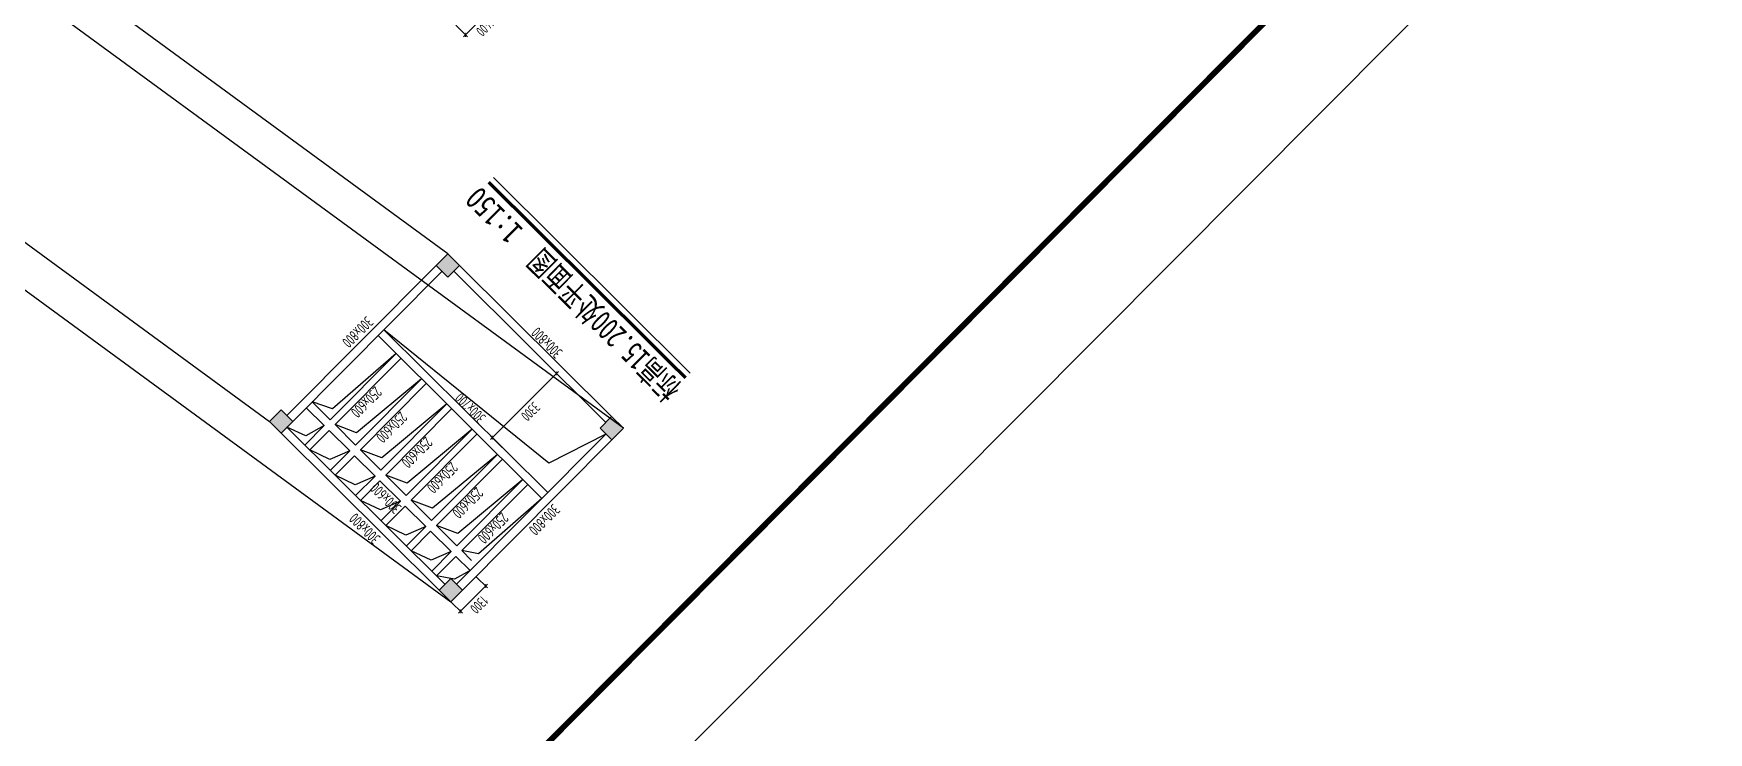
# Model space of a CAD drawing. Extents: x 517450926 to 520131079, y 3499134486 to 3500888201.
# Drawn here: x 518546569 to 518607468, y 3500243665 to 3500269096 of the extents above; entities that cross this region are included whole.
import ezdxf
from ezdxf.enums import TextEntityAlignment as Align

# ---------------------------------------------------------------- set-up
doc = ezdxf.new("R2010")
doc.units = 0
doc.header["$LTSCALE"] = 1000
doc.header["$MEASUREMENT"] = 0
doc.linetypes.add('DASHED', pattern=[0.75, 0.5, -0.25])
doc.layers.get('0').update_dxf_attribs({"linetype": 'CONTINUOUS'})
doc.layers.get('Defpoints').update_dxf_attribs({"color": 2, "linetype": 'CONTINUOUS'})
for name, color, linetype in [('C-SHET-SHET', 144, 'CONTINUOUS'), ('S_AXIS_DIMS', 3, 'CONTINUOUS'), ('S_BEAM', 4, 'DASHED'), ('S_BEAM_SECD_TEXT_HORZ', 9, 'CONTINUOUS'), ('S_BEAM_TEXT_HORZ', 7, 'CONTINUOUS'), ('S_BEAM_TEXT_VERT', 41, 'CONTINUOUS'), ('S_COLU', 2, 'CONTINUOUS'), ('S_COLU_HACH', 15, 'CONTINUOUS'), ('S_HOLE', 201, 'CONTINUOUS'), ('S_INDX', 11, 'CONTINUOUS'), ('XD-NAME-DRWN', 91, 'CONTINUOUS')]:
    doc.layers.add(name, color=color, linetype=linetype)
doc.layers.add('内框', color=8, linetype='CONTINUOUS', plot=False)
doc.styles.get("Standard").update_dxf_attribs({"font": 'Tssdeng.shx', "bigfont": 'Tssdchn.shx'})
doc.styles.add('TH-STYLE2', font='STXIHEI.TTF', dxfattribs={"width": 0.8})
doc.styles.add('TH-STYLE3', font='tssdeng.shx', dxfattribs={"width": 0.7, "bigfont": 'tssdchn.shx'})
doc.styles.add('样式 1', font='Tssdeng.shx', dxfattribs={"width": 0.7, "bigfont": 'Tssdchn.shx'})
doc.styles.add('黑体', font='simhei.ttf')
doc.dimstyles.new('TSSD_100_100', dxfattribs={"dimtxt": 375, "dimasz": 100, "dimexe": 100, "dimexo": 0, "dimgap": 125, "dimtad": 1, "dimdec": 1, "dimdsep": 46, "dimtxsty": 'TH-STYLE3', "dimblk": 'ARCHTICK', "dimcen": -100, "dimdle": 100, "dimclrt": 7, "dimadec": 0, "dimazin": 0, "dimtfac": 1, "dimtdec": 1, "dimtix": 1, "dimtmove": 2, "dimatfit": 3, "dimldrblk": 'ARCHTICK', "dimfxl": 0, "dimtolj": 1, "dimtzin": 0, "dimarcsym": 0})

# ---------------------------------------------------------------- blocks, each defined once
blk = doc.blocks.new('THAPE_A1L2_inner')
at = {"layer": '内框'}
blk.add_lwpolyline([(0, 0), (1261, 0), (1261, 594), (0, 594)], close=True, dxfattribs=at)
at = {"layer": '内框', "const_width": 1.4}
blk.add_lwpolyline([(25, 584), (25, 10), (1251, 10), (1251, 584)], close=True, dxfattribs=at)
at = {"layer": '内框', "style": '黑体', "width": 0.8}
blk.add_attdef('内框名称', (58.89, 599.29), '', height=8, dxfattribs=at)
blk = doc.blocks.new('SH_THAPE_A1L2')
blk.add_lwpolyline([(0, 0), (1261, 0), (1261, 594), (0, 594)], close=True)
at = {"const_width": 1.4}
blk.add_lwpolyline([(25, 584), (25, 10), (1251, 10), (1251, 584)], close=True, dxfattribs=at)
blk.add_attdef('作废标记', text='', height=400).set_placement((658, 330.5), align=Align.MIDDLE_CENTER)
blk = doc.blocks.new('_ArchTick')
at = {"color": 0, "const_width": 0.25}
blk.add_lwpolyline([(-0.53, -0.53), (0.53, 0.53)], dxfattribs=at)
blk = doc.blocks.new('*D242')
at = {"layer": 'Defpoints', "color": 0, "transparency": 16777216}
for p in [(518562881, 3500270421), (518563262, 3500270042), (518561893, 3500269429)]:
    blk.add_point(p, dxfattribs=at)
at = {"layer": 'S_AXIS_DIMS', "color": 0, "lineweight": -2, "transparency": 16777216}
for p, q in [((518562205, 3500268978), (518563333, 3500270113)), ((518562908, 3500270395), (518563333, 3500269971)), ((518561921, 3500269402), (518562346, 3500268979))]:
    blk.add_line(p, q, dxfattribs=at)
at = {"layer": 'S_AXIS_DIMS', "color": 0, "lineweight": -2, "transparency": 16777216, "xscale": 100, "yscale": 100, "zscale": 100}
for p, rotation in [((518563262, 3500270042), 45.15729226536535), ((518562275, 3500269049), 225.1572922653654)]:
    blk.add_blockref('_ArchTick', p, dxfattribs=dict(at, rotation=rotation))
at = {"layer": 'S_AXIS_DIMS', "color": 7, "transparency": 16777216, "insert": (518562990, 3500269325), "char_height": 375, "attachment_point": 5, "rotation": 225.15729, "style": 'TH-STYLE3'}
blk.add_mtext('\\A1;1400', dxfattribs=at)
blk = doc.blocks.new('*D255')
at = {"layer": 'Defpoints', "color": 0, "transparency": 16777216}
for p in [(518566329, 3500255988), (518563254, 3500254392), (518564285, 3500253366)]:
    blk.add_point(p, dxfattribs=at)
at = {"layer": 'S_AXIS_DIMS', "color": 0, "lineweight": -2, "transparency": 16777216}
for p, q in [((518565652, 3500256803), (518563184, 3500254321)), ((518565936, 3500256379), (518565511, 3500256802)), ((518563609, 3500254039), (518563184, 3500254462))]:
    blk.add_line(p, q, dxfattribs=at)
at = {"layer": 'S_AXIS_DIMS', "color": 0, "lineweight": -2, "transparency": 16777216, "xscale": 100, "yscale": 100, "zscale": 100}
for p, rotation in [((518565581, 3500256732), 45.15729226536535), ((518563254, 3500254392), 225.1572922653654)]:
    blk.add_blockref('_ArchTick', p, dxfattribs=dict(at, rotation=rotation))
at = {"layer": 'S_AXIS_DIMS', "color": 7, "transparency": 16777216, "insert": (518564640, 3500255341), "char_height": 375, "attachment_point": 5, "rotation": 225.15729, "style": 'TH-STYLE3'}
blk.add_mtext('\\A1;3300', dxfattribs=at)
blk = doc.blocks.new('*D256')
at = {"layer": 'Defpoints', "color": 0, "transparency": 16777216}
for p in [(518562655, 3500249346), (518563006, 3500248997), (518561739, 3500248425)]:
    blk.add_point(p, dxfattribs=at)
at = {"layer": 'S_AXIS_DIMS', "color": 0, "lineweight": -2, "transparency": 16777216}
for p, q in [((518562655, 3500249346), (518563077, 3500248927)), ((518562019, 3500248004), (518563077, 3500249068)), ((518561739, 3500248425), (518562161, 3500248005))]:
    blk.add_line(p, q, dxfattribs=at)
at = {"layer": 'S_AXIS_DIMS', "color": 0, "lineweight": -2, "transparency": 16777216, "xscale": 100, "yscale": 100, "zscale": 100}
for p, rotation in [((518563006, 3500248997), 45.15729226536535), ((518562090, 3500248075), 225.1572922653654)]:
    blk.add_blockref('_ArchTick', p, dxfattribs=dict(at, rotation=rotation))
at = {"layer": 'S_AXIS_DIMS', "color": 7, "transparency": 16777216, "insert": (518562770, 3500248316), "char_height": 375, "attachment_point": 5, "rotation": 225.15729, "style": 'TH-STYLE3'}
blk.add_mtext('\\A1;1300', dxfattribs=at)

msp = doc.modelspace()

# ---------------------------------------------------------------- hatches: boundary and pattern name
at = {"layer": 'S_COLU_HACH'}
h = msp.add_hatch(color=256, dxfattribs=at)
h.dxf.hatch_style = 1
h.paths.add_polyline_path([(518561635.3844, 3500260232.9971), (518561209.9572, 3500260656.0949), (518561633.055, 3500261081.5221), (518562058.4822, 3500260658.4243)])
h = msp.add_hatch(color=256, dxfattribs=at)
h.dxf.hatch_style = 1
h.paths.add_polyline_path([(518555569.8167, 3500254559.468), (518555144.3895, 3500254982.5658), (518555567.4872, 3500255407.993), (518555992.9144, 3500254984.8952)])
h = msp.add_hatch(color=256, dxfattribs=at)
h.dxf.hatch_style = 1
h.paths.add_polyline_path([(518567591.365, 3500254309.6286), (518567165.9378, 3500254732.7263), (518567589.0356, 3500255158.1535), (518568014.4628, 3500254735.0558)])
h = msp.add_hatch(color=256, dxfattribs=at)
h.dxf.hatch_style = 1
h.paths.add_polyline_path([(518561738.5109, 3500248424.5506), (518561313.0837, 3500248847.6484), (518561736.1814, 3500249273.0755), (518562161.6086, 3500248849.9778)])

# ---------------------------------------------------------------- linework, layer by layer
at = {"layer": 'S_BEAM', "linetype": 'Continuous'}
for p, q in [((518555780.2009, 3500255196.4442), (518561209.9573, 3500260656.095)), ((518555992.9145, 3500254984.8953), (518561422.6709, 3500260444.5461)), ((518567377.4867, 3500254945.4399), (518561846.9333, 3500260445.7107)), ((518567589.0356, 3500255158.1535), (518562058.4822, 3500260658.4243)), ((518565051.6138, 3500252181.3279), (518559095.6332, 3500258104.6965)), ((518565263.1627, 3500252394.0415), (518559307.182, 3500258317.4101)), ((518557353.9443, 3500255041.6648), (518559751.5001, 3500257452.4208)), ((518557531.2056, 3500254865.3741), (518559928.7614, 3500257276.13)), ((518558275.7032, 3500254124.953), (518560673.259, 3500256535.709)), ((518558452.9645, 3500253948.6623), (518560850.5203, 3500256359.4182)), ((518556486.5285, 3500255481.2269), (518557142.3954, 3500254828.9512)), ((518556698.0774, 3500255693.9405), (518557353.9443, 3500255041.6648)), ((518559197.4621, 3500253208.2412), (518561595.0179, 3500255618.9972)), ((518559374.7234, 3500253031.9505), (518561772.2792, 3500255442.7064)), ((518555781.3656, 3500254772.1816), (518561524.6326, 3500249060.3619)), ((518556437.2325, 3500254119.9059), (518557142.3954, 3500254828.9512)), ((518557531.2056, 3500254865.3741), (518558275.7032, 3500254124.953)), ((518560119.221, 3500252291.5294), (518562516.7768, 3500254702.2854)), ((518555569.8167, 3500254559.468), (518561313.0837, 3500248847.6484)), ((518556614.4938, 3500253943.6152), (518557319.6567, 3500254652.6605)), ((518557319.6567, 3500254652.6605), (518558064.1543, 3500253912.2394)), ((518560296.4823, 3500252115.2387), (518562694.0381, 3500254525.9946)), ((518561948.895, 3500249061.5267), (518567378.6514, 3500254521.1774)), ((518562161.6086, 3500248849.9778), (518567591.365, 3500254309.6286)), ((518557358.9914, 3500253203.1941), (518558064.1543, 3500253912.2394)), ((518557536.2527, 3500253026.9034), (518558241.4156, 3500253735.9487)), ((518558241.4156, 3500253735.9487), (518558985.9132, 3500252995.5276)), ((518558452.9645, 3500253948.6623), (518559197.4621, 3500253208.2412)), ((518561040.9799, 3500251374.8176), (518563438.5357, 3500253785.5736)), ((518561218.2412, 3500251198.5269), (518563615.797, 3500253609.2828)), ((518558280.7503, 3500252286.4823), (518558985.9132, 3500252995.5276)), ((518559374.7234, 3500253031.9505), (518560119.221, 3500252291.5294)), ((518561962.7388, 3500250458.1058), (518564360.2946, 3500252868.8618)), ((518558458.0116, 3500252110.1916), (518559163.1745, 3500252819.2369)), ((518559163.1745, 3500252819.2369), (518559907.6721, 3500252078.8158)), ((518562140.0001, 3500250281.8151), (518564537.5559, 3500252692.571)), ((518559202.5092, 3500251369.7705), (518559907.6721, 3500252078.8158)), ((518559379.7705, 3500251193.4798), (518560084.9334, 3500251902.5251)), ((518560084.9334, 3500251902.5251), (518560829.431, 3500251162.104)), ((518560296.4823, 3500252115.2387), (518561040.9799, 3500251374.8176)), ((518560124.2681, 3500250453.0587), (518560829.431, 3500251162.104)), ((518561218.2412, 3500251198.5269), (518561962.7388, 3500250458.1058)), ((518560301.5294, 3500250276.768), (518561006.6923, 3500250985.8133)), ((518561006.6923, 3500250985.8133), (518561751.1899, 3500250245.3922)), ((518561046.027, 3500249536.3469), (518561751.1899, 3500250245.3922)), ((518561223.2883, 3500249360.0562), (518561928.4512, 3500250069.1015)), ((518561928.4512, 3500250069.1015), (518562442.5091, 3500249557.8584))]:
    msp.add_line(p, q, dxfattribs=at)
at = {"layer": 'S_BEAM'}
msp.add_line((518562140.0001, 3500250281.8151), (518562654.058, 3500249770.572), dxfattribs=at)
at = {"layer": 'S_COLU'}
for points in [[(518561635.3844, 3500260232.9971), (518561209.9572, 3500260656.0949), (518561633.055, 3500261081.5221), (518562058.4822, 3500260658.4243)], [(518555569.8167, 3500254559.468), (518555144.3895, 3500254982.5658), (518555567.4872, 3500255407.993), (518555992.9144, 3500254984.8952)], [(518567591.365, 3500254309.6286), (518567165.9378, 3500254732.7263), (518567589.0356, 3500255158.1535), (518568014.4628, 3500254735.0558)], [(518561738.5109, 3500248424.5506), (518561313.0837, 3500248847.6484), (518561736.1814, 3500249273.0755), (518562161.6086, 3500248849.9778)]]:
    msp.add_lwpolyline(points, close=True, dxfattribs=at)
at = {"layer": 'S_HOLE', "linetype": 'ByBlock'}
for points in [[(518567378.6514, 3500254521.1775), (518565307.5833, 3500253464.499), (518559307.182, 3500258317.4101)], [(518559751.5001, 3500257452.4207), (518557442.8632, 3500255435.4782), (518556698.0774, 3500255693.9405)], [(518560673.259, 3500256535.709), (518558310.8791, 3500254572.2152), (518557531.2056, 3500254865.3741)], [(518561595.0179, 3500255618.9972), (518559232.638, 3500253655.5034), (518558452.9645, 3500253948.6623)], [(518557142.3954, 3500254828.9512), (518556474.6196, 3500254461.9038), (518555781.3656, 3500254772.1816)], [(518562516.7768, 3500254702.2854), (518560154.3969, 3500252738.7916), (518559374.7234, 3500253031.9505)], [(518558064.1543, 3500253912.2394), (518557342.6355, 3500253598.6408), (518556614.4938, 3500253943.6152)], [(518563438.5357, 3500253785.5736), (518561076.1558, 3500251822.0798), (518560296.4823, 3500252115.2387)], [(518558985.9132, 3500252995.5276), (518558264.3944, 3500252681.929), (518557536.2527, 3500253026.9034)], [(518564360.2946, 3500252868.8618), (518561997.9147, 3500250905.368), (518561218.2412, 3500251198.5269)], [(518559907.6721, 3500252078.8158), (518559186.1533, 3500251765.2172), (518558458.0116, 3500252110.1916)], [(518565051.6138, 3500252181.3279), (518562742.9768, 3500250164.3854), (518562140.0001, 3500250281.8151)], [(518560829.431, 3500251162.104), (518560107.9122, 3500250848.5054), (518559379.7705, 3500251193.4798)], [(518561751.1899, 3500250245.3922), (518561029.6711, 3500249931.7936), (518560301.5294, 3500250276.768)], [(518562442.5091, 3500249557.8584), (518561872.3677, 3500249245.6022), (518561223.2883, 3500249360.0562)]]:
    msp.add_lwpolyline(points, dxfattribs=at)
at = {"layer": 'S_INDX'}
for p, q in [((518561633.055, 3500261081.5221), (518512354.9844, 3500297188.3068)), ((518505866.3189, 3500291089.3504), (518555144.3895, 3500254982.5658)), ((518568014.4628, 3500254735.0558), (518518736.3922, 3500290841.8405)), ((518512460.4403, 3500284531.3352), (518561738.5109, 3500248424.5506))]:
    msp.add_line(p, q, dxfattribs=at)
at = {"layer": 'XD-NAME-DRWN'}
msp.add_lwpolyline([(518570445.1501, 3500256738.9893), (518563289.2802, 3500263855.677)], dxfattribs=at)
at = {"layer": 'XD-NAME-DRWN', "const_width": 120}
msp.add_lwpolyline([(518570275.911, 3500256568.8184), (518563120.0411, 3500263685.5062)], dxfattribs=at)

# ---------------------------------------------------------------- block references
at = {"layer": 'C-SHET-SHET', "xscale": 150, "yscale": 150, "zscale": 150, "rotation": 135.1572922948761}
msp.add_blockref('SH_THAPE_A1L2', (518609792.2772, 3500282741.2279), dxfattribs=at)
at = {"layer": '内框', "xscale": 150, "yscale": 150, "zscale": 150, "rotation": 135.1572922948763}
msp.add_blockref('THAPE_A1L2_inner', (518609792.2772, 3500282741.2279), dxfattribs=at)

# ---------------------------------------------------------------- texts
at = {"layer": 'S_BEAM_SECD_TEXT_HORZ', "linetype": 'Continuous', "style": '样式 1', "width": 0.7}
for p in [(518558531.6948, 3500255823.9405), (518559453.4537, 3500254907.2287), (518560375.2126, 3500253990.5169), (518561296.9716, 3500253073.8051), (518562218.7305, 3500252157.0933), (518563140.4894, 3500251240.3815)]:
    msp.add_text('250x600', height=400, rotation=225.157297813, dxfattribs=at).set_placement(p, align=Align.CENTER)
at = {"layer": 'S_BEAM_SECD_TEXT_HORZ', "linetype": 'Continuous', "style": 'TH-STYLE3', "width": 0.7}
for s, p in [('300x700', (518563047.6677, 3500255154.2236)), ('300x600', (518559975.9795, 3500251874.0012))]:
    msp.add_text(s, height=400, rotation=135.157288154, dxfattribs=at).set_placement(p)
at = {"layer": 'S_BEAM_TEXT_HORZ', "linetype": 'Continuous', "style": '样式 1', "width": 0.7}
for p in [(518565835.0827, 3500257526.6687), (518559213.6983, 3500250761.9682)]:
    msp.add_text('300x800', height=400, rotation=135.157288154, dxfattribs=at).set_placement(p)
at = {"layer": 'S_BEAM_TEXT_VERT', "linetype": 'Continuous', "style": '样式 1', "width": 0.7}
for p in [(518558673.8128, 3500258835.6114), (518565462.829, 3500252007.419)]:
    msp.add_text('300x800', height=400, rotation=225.157297813, dxfattribs=at).set_placement(p)
at = {"layer": 'XD-NAME-DRWN', "insert": (518566214.4366, 3500259640.9606), "char_height": 840, "width": 12635.649027, "attachment_point": 5, "rotation": 135.157292261, "style": 'TH-STYLE2'}
msp.add_mtext('{\\W0.7;标高15.200处平面图}  1:150', dxfattribs=at)

# ---------------------------------------------------------------- dimensions: what is measured, and where the dimension line sits
at = {"layer": 'S_AXIS_DIMS'}
for base, p1, p2, picture, middle in [((518563262.3341, 3500270041.9802), (518561893.4974, 3500269428.8359), (518562880.7256, 3500270421.4993), '*D242', (518562990.2967, 3500269325.2851)), ((518563254.4435, 3500254391.7619), (518566328.9176, 3500255988.2676), (518564285.4981, 3500253366.3529), '*D255', (518564639.539, 3500255341.3233)), ((518563006.3601, 3500248997.0947), (518561738.5109, 3500248424.5506), (518562655.2227, 3500249346.3095), '*D256', (518562769.5809, 3500248315.8518))]:
    dim = msp.add_linear_dim(base=base, p1=p1, p2=p2, angle=225.157292265, dimstyle='TSSD_100_100', dxfattribs=at)
    dim.commit()
    dim.dimension.update_dxf_attribs({"geometry": picture, "text_midpoint": middle})

doc.saveas('drawing.dxf')
